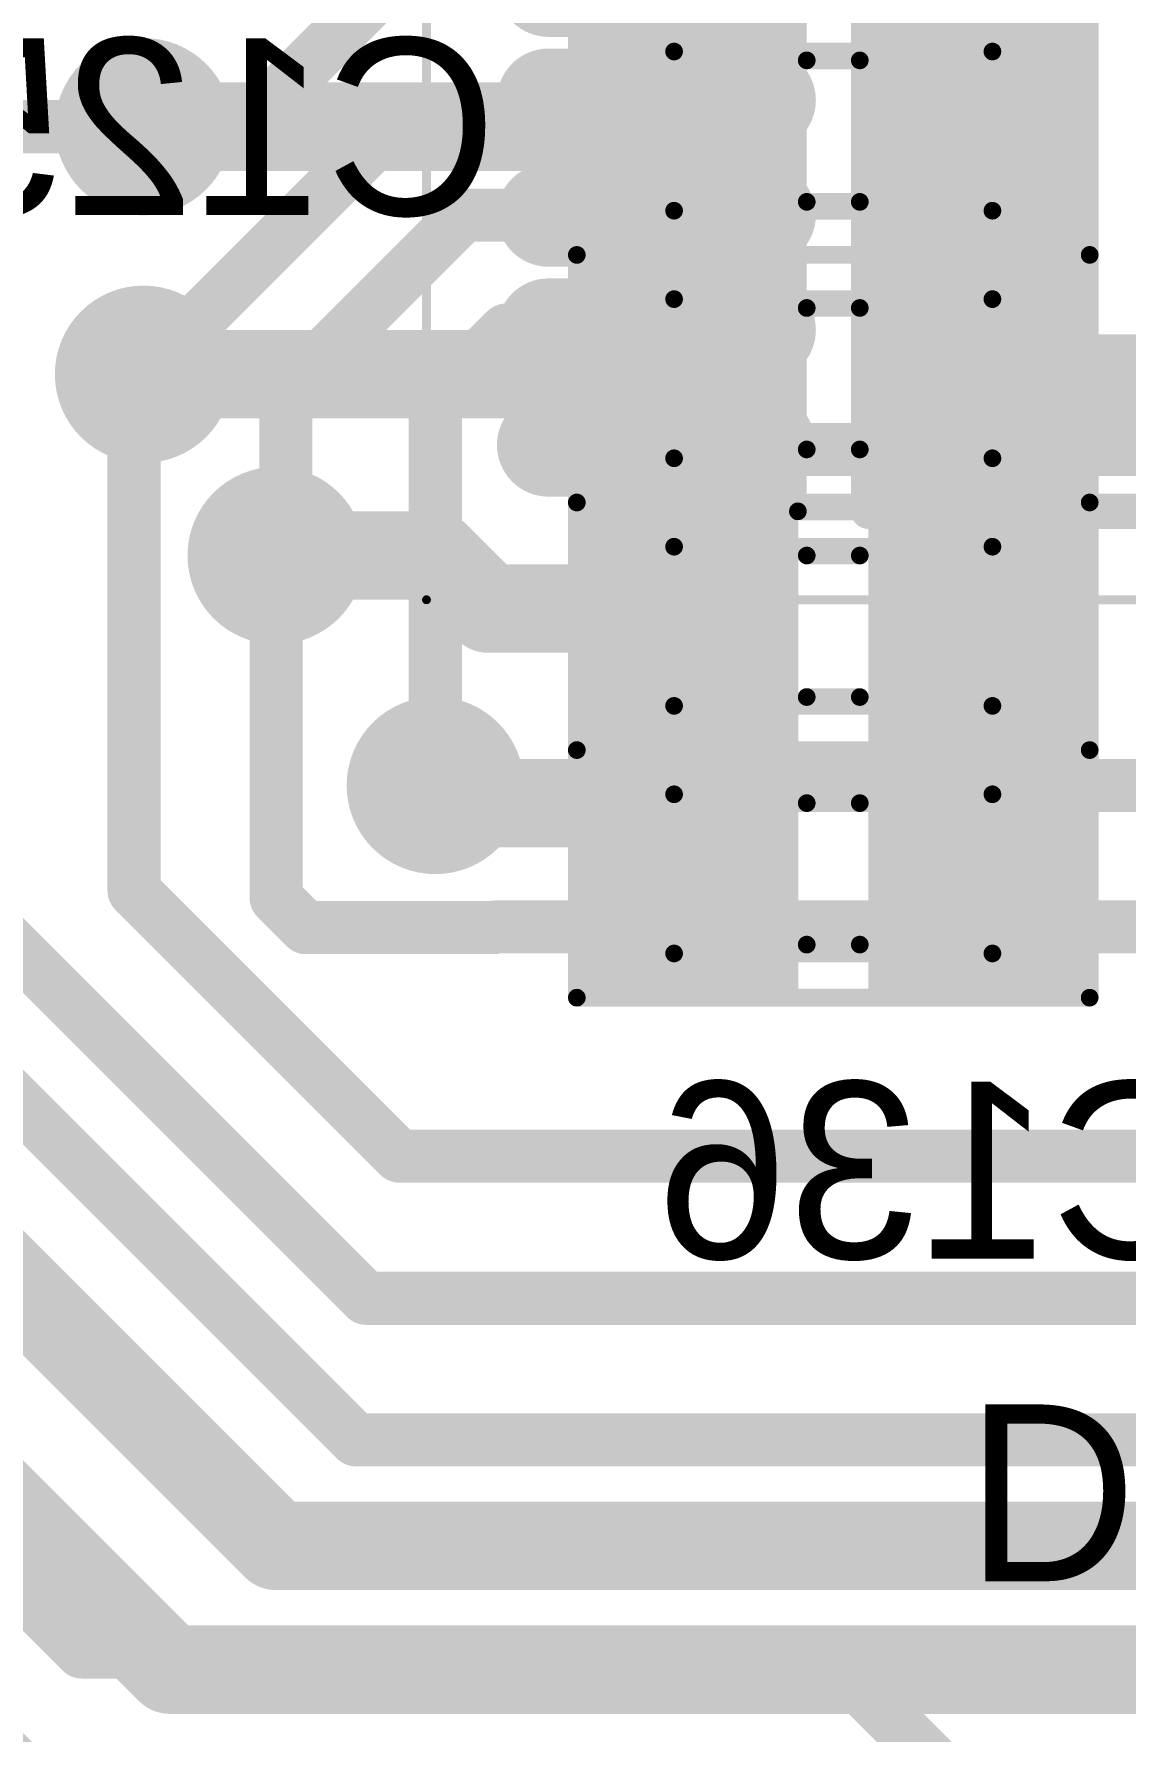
# Model space of a CAD drawing. Header units: millimetres. Extents: x 29 to 180, y 30 to 200.
# Drawn here: x 151.53 to 157.7, y 79.65 to 89.25 of the extents above; entities that cross this region are included whole.
import ezdxf

# ---------------------------------------------------------------- set-up
doc = ezdxf.new("R2010")
doc.units = ezdxf.units.MM
for name, color, linetype in [('BottomLayer', 5, 'Continuous'), ('BottomOverlay', 54, 'Continuous'), ('BottomPaste', 16, 'Continuous'), ('BottomSolder', 6, 'Continuous'), ('Mechanical13', 56, 'Continuous'), ('Mechanical15', 56, 'Continuous'), ('MultiLayer', 9, 'Continuous'), ('TopLayer', 1, 'Continuous'), ('TopOverlay', 2, 'Continuous'), ('TopPaste', 8, 'Continuous'), ('TopSolder', 216, 'Continuous'), ('ViaHoleLayer', 16, 'Continuous')]:
    doc.layers.add(name, color=color, linetype=linetype)

# ---------------------------------------------------------------- blocks, each defined once
blk = doc.blocks.new('TSSOP20_201')
at = {"layer": 'Mechanical13', "const_width": 0.0999998}
for points in [[(-2.24999804, -3.29999848), (-2.24999804, 3.30000102)], [(-2.24999804, -3.29999848), (2.25000058, -3.29999848)]]:
    blk.add_lwpolyline(points, dxfattribs=at)
at = {"layer": 'Mechanical13', "const_width": 0.0499999}
blk.add_lwpolyline([(-2.27499672, -3.29999848, 1), (-2.22499936, -3.29999848, 1)], format="xyb", close=True, dxfattribs=at)
blk.add_lwpolyline([(-2.27499672, -3.29999848, 1), (-2.22499936, -3.29999848, 1)], format="xyb", close=True, dxfattribs=at)
at = {"layer": 'Mechanical15', "const_width": 0.0499999}
for points in [[(-4.34999892, -3.80000002), (-4.34999892, 3.80000002)], [(-4.34999892, -3.80000002), (4.35000146, -3.80000002)]]:
    blk.add_lwpolyline(points, dxfattribs=at)
at = {"layer": 'Mechanical15', "const_width": 0.02499868}
blk.add_lwpolyline([(-4.36249826, -3.80000002, 1), (-4.337499579999999, -3.80000002, 1)], format="xyb", close=True, dxfattribs=at)
blk.add_lwpolyline([(-4.36249826, -3.80000002, 1), (-4.337499579999999, -3.80000002, 1)], format="xyb", close=True, dxfattribs=at)
at = {"layer": 'TopLayer', "const_width": 0.381}
for points in [[(-3.65959898, -0.9749993199999999), (-2.44039898, -0.9749993199999999)], [(-3.65959898, -1.62500056), (-2.44039898, -1.62500056)], [(-3.65959898, -2.27499926), (-2.44039898, -2.27499926)], [(-3.65959898, -2.9250005), (-2.44039898, -2.9250005)]]:
    blk.add_lwpolyline(points, dxfattribs=at)
at = {"layer": 'TopLayer', "const_width": 0.1905}
for points in [[(-3.75484898, -0.9749993199999999, 1), (-3.56434898, -0.9749993199999999, 1)], [(-2.53564898, -0.9749993199999999, 1), (-2.34514898, -0.9749993199999999, 1)], [(-3.75484898, -1.62500056, 1), (-3.56434898, -1.62500056, 1)], [(-2.53564898, -1.62500056, 1), (-2.34514898, -1.62500056, 1)], [(-3.75484898, -2.27499926, 1), (-3.56434898, -2.27499926, 1)], [(-2.53564898, -2.27499926, 1), (-2.34514898, -2.27499926, 1)], [(-3.75484898, -2.9250005, 1), (-3.56434898, -2.9250005, 1)], [(-2.53564898, -2.9250005, 1), (-2.34514898, -2.9250005, 1)]]:
    blk.add_lwpolyline(points, format="xyb", close=True, dxfattribs=at)
at = {"layer": 'TopOverlay', "const_width": 0.1999996}
for points in [[(-1.84999884, -3.29999848), (-1.84999884, 3.30000102)], [(-1.84999884, -3.29999848), (1.85000138, -3.29999848)]]:
    blk.add_lwpolyline(points, dxfattribs=at)
at = {"layer": 'TopOverlay', "const_width": 0.0999998}
blk.add_lwpolyline([(-1.89999874, -3.29999848, 1), (-1.79999894, -3.29999848, 1)], format="xyb", close=True, dxfattribs=at)
blk.add_lwpolyline([(-1.89999874, -3.29999848, 1), (-1.79999894, -3.29999848, 1)], format="xyb", close=True, dxfattribs=at)
at = {"layer": 'TopPaste', "const_width": 0.381}
for points in [[(-3.65959898, -0.9749993199999999), (-2.44039898, -0.9749993199999999)], [(-3.65959898, -1.62500056), (-2.44039898, -1.62500056)], [(-3.65959898, -2.27499926), (-2.44039898, -2.27499926)], [(-3.65959898, -2.9250005), (-2.44039898, -2.9250005)]]:
    blk.add_lwpolyline(points, dxfattribs=at)
at = {"layer": 'TopPaste', "const_width": 0.1905}
for points in [[(-3.75484898, -0.9749993199999999, 1), (-3.56434898, -0.9749993199999999, 1)], [(-2.53564898, -0.9749993199999999, 1), (-2.34514898, -0.9749993199999999, 1)], [(-3.75484898, -1.62500056, 1), (-3.56434898, -1.62500056, 1)], [(-2.53564898, -1.62500056, 1), (-2.34514898, -1.62500056, 1)], [(-3.75484898, -2.27499926, 1), (-3.56434898, -2.27499926, 1)], [(-2.53564898, -2.27499926, 1), (-2.34514898, -2.27499926, 1)], [(-3.75484898, -2.9250005, 1), (-3.56434898, -2.9250005, 1)], [(-2.53564898, -2.9250005, 1), (-2.34514898, -2.9250005, 1)]]:
    blk.add_lwpolyline(points, format="xyb", close=True, dxfattribs=at)
at = {"layer": 'TopSolder', "const_width": 0.5841999999999999}
for points in [[(-3.65959898, -0.32500062), (-2.44039898, -0.32500062)], [(-3.65959898, -0.9749993199999999), (-2.44039898, -0.9749993199999999)], [(-3.65959898, -1.62500056), (-2.44039898, -1.62500056)], [(-3.65959898, -2.27499926), (-2.44039898, -2.27499926)], [(-3.65959898, -2.9250005), (-2.44039898, -2.9250005)]]:
    blk.add_lwpolyline(points, dxfattribs=at)
at = {"layer": 'TopSolder', "const_width": 0.2921}
for points in [[(-3.80564898, -0.32500062, 1), (-3.51354898, -0.32500062, 1)], [(-2.58644898, -0.32500062, 1), (-2.29434898, -0.32500062, 1)], [(-3.80564898, -0.9749993199999999, 1), (-3.51354898, -0.9749993199999999, 1)], [(-2.58644898, -0.9749993199999999, 1), (-2.29434898, -0.9749993199999999, 1)], [(-3.80564898, -1.62500056, 1), (-3.51354898, -1.62500056, 1)], [(-2.58644898, -1.62500056, 1), (-2.29434898, -1.62500056, 1)], [(-3.80564898, -2.27499926, 1), (-3.51354898, -2.27499926, 1)], [(-2.58644898, -2.27499926, 1), (-2.29434898, -2.27499926, 1)], [(-3.80564898, -2.9250005, 1), (-3.51354898, -2.9250005, 1)], [(-2.58644898, -2.9250005, 1), (-2.29434898, -2.9250005, 1)]]:
    blk.add_lwpolyline(points, format="xyb", close=True, dxfattribs=at)
blk = doc.blocks.new('SMD_C_0603_B_204')
at = {"layer": 'BottomLayer'}
for points in [[(-1.29999994, 0.5499989), (-1.29999994, -0.5499989), (-0.30000194, 0.5499989), (-0.30000194, -0.5499989)], [(0.2999994, 0.5499989), (0.2999994, -0.5499989), (1.2999974, 0.5499989), (1.2999974, -0.5499989)]]:
    blk.add_solid(points, dxfattribs=at)
at = {"layer": 'BottomOverlay', "const_width": 0.0999998}
for points in [[(-1.44999964, 0.7000011399999999), (-1.44999964, -0.7000011399999999)], [(1.44999964, 0.7000011399999999), (-1.44999964, 0.7000011399999999)], [(1.44999964, 0.7000011399999999), (1.44999964, -0.7000011399999999)], [(0.1499997, 0.40000174), (-0.1499997, 0.40000174)], [(0.1499997, -0.3999992), (-0.1499997, -0.3999992)], [(1.44999964, -0.7000011399999999), (-1.44999964, -0.7000011399999999)]]:
    blk.add_lwpolyline(points, dxfattribs=at)
at = {"layer": 'BottomOverlay', "const_width": 0.0499999}
for points in [[(-1.47499832, 0.7000011399999999, 1), (-1.42500096, 0.7000011399999999, 1)], [(-1.47499832, 0.7000011399999999, 1), (-1.42500096, 0.7000011399999999, 1)], [(1.42500096, 0.7000011399999999, 1), (1.47499832, 0.7000011399999999, 1)], [(1.42500096, 0.7000011399999999, 1), (1.47499832, 0.7000011399999999, 1)], [(-0.17499838, 0.40000174, 1), (-0.12500102, 0.40000174, 1)], [(0.12500102, 0.40000174, 1), (0.17499838, 0.40000174, 1)], [(-0.17499838, -0.3999992, 1), (-0.12500102, -0.3999992, 1)], [(0.12500102, -0.3999992, 1), (0.17499838, -0.3999992, 1)], [(-1.47499832, -0.7000011399999999, 1), (-1.42500096, -0.7000011399999999, 1)], [(-1.47499832, -0.7000011399999999, 1), (-1.42500096, -0.7000011399999999, 1)], [(1.42500096, -0.7000011399999999, 1), (1.47499832, -0.7000011399999999, 1)], [(1.42500096, -0.7000011399999999, 1), (1.47499832, -0.7000011399999999, 1)]]:
    blk.add_lwpolyline(points, format="xyb", close=True, dxfattribs=at)
at = {"layer": 'BottomPaste'}
for points in [[(-1.29999994, 0.5499989), (-1.29999994, -0.5499989), (-0.30000194, 0.5499989), (-0.30000194, -0.5499989)], [(0.2999994, 0.5499989), (0.2999994, -0.5499989), (1.2999974, 0.5499989), (1.2999974, -0.5499989)]]:
    blk.add_solid(points, dxfattribs=at)
at = {"layer": 'BottomSolder'}
for points in [[(-1.40159994, 0.6515989), (-1.40159994, -0.6515989), (-0.19840194, 0.6515989), (-0.19840194, -0.6515989)], [(0.1983994, 0.6515989), (0.1983994, -0.6515989), (1.4015974, 0.6515989), (1.4015974, -0.6515989)]]:
    blk.add_solid(points, dxfattribs=at)
at = {"layer": 'Mechanical13', "const_width": 0.0999998}
for points in [[(-0.90000074, 0.45000164), (-0.90000074, -0.4499991)], [(0.8999982, 0.45000164), (-0.90000074, 0.45000164)], [(0.8999982, 0.45000164), (0.8999982, -0.4499991)], [(0.8999982, -0.4499991), (-0.90000074, -0.4499991)]]:
    blk.add_lwpolyline(points, dxfattribs=at)
at = {"layer": 'Mechanical13', "const_width": 0.0499999}
for points in [[(-0.9249994199999999, 0.45000164, 1), (-0.8750020599999999, 0.45000164, 1)], [(-0.9249994199999999, 0.45000164, 1), (-0.8750020599999999, 0.45000164, 1)], [(0.8749995199999999, 0.45000164, 1), (0.9249968799999999, 0.45000164, 1)], [(0.8749995199999999, 0.45000164, 1), (0.9249968799999999, 0.45000164, 1)], [(-0.9249994199999999, -0.4499991, 1), (-0.8750020599999999, -0.4499991, 1)], [(-0.9249994199999999, -0.4499991, 1), (-0.8750020599999999, -0.4499991, 1)], [(0.8749995199999999, -0.4499991, 1), (0.9249968799999999, -0.4499991, 1)], [(0.8749995199999999, -0.4499991, 1), (0.9249968799999999, -0.4499991, 1)]]:
    blk.add_lwpolyline(points, format="xyb", close=True, dxfattribs=at)
at = {"layer": 'Mechanical15', "const_width": 0.0499999}
for points in [[(-1.47500086, 0.7000011399999999), (-1.47500086, -0.7000011399999999)], [(1.44999964, 0.7000011399999999), (-1.47500086, 0.7000011399999999)], [(1.44999964, 0.7000011399999999), (1.44999964, -0.7000011399999999)], [(1.44999964, -0.7000011399999999), (-1.47500086, -0.7000011399999999)]]:
    blk.add_lwpolyline(points, dxfattribs=at)
at = {"layer": 'Mechanical15', "const_width": 0.02499868}
for points in [[(-1.4875002, 0.7000011399999999, 1), (-1.46250152, 0.7000011399999999, 1)], [(-1.4875002, 0.7000011399999999, 1), (-1.46250152, 0.7000011399999999, 1)], [(1.4375003, 0.7000011399999999, 1), (1.46249898, 0.7000011399999999, 1)], [(1.4375003, 0.7000011399999999, 1), (1.46249898, 0.7000011399999999, 1)], [(-1.4875002, -0.7000011399999999, 1), (-1.46250152, -0.7000011399999999, 1)], [(-1.4875002, -0.7000011399999999, 1), (-1.46250152, -0.7000011399999999, 1)], [(1.4375003, -0.7000011399999999, 1), (1.46249898, -0.7000011399999999, 1)], [(1.4375003, -0.7000011399999999, 1), (1.46249898, -0.7000011399999999, 1)]]:
    blk.add_lwpolyline(points, format="xyb", close=True, dxfattribs=at)
blk = doc.blocks.new('SMD_C_0603_B_327')
at = {"layer": 'BottomLayer'}
for points in [[(-1.29999994, 0.5499989), (-1.29999994, -0.5499989), (-0.30000194, 0.5499989), (-0.30000194, -0.5499989)], [(0.2999994, 0.5499989), (0.2999994, -0.5499989), (1.2999974, 0.5499989), (1.2999974, -0.5499989)]]:
    blk.add_solid(points, dxfattribs=at)
at = {"layer": 'BottomOverlay', "const_width": 0.0999998}
for points in [[(-1.44999964, 0.7000011399999999), (-1.44999964, -0.7000011399999999)], [(1.44999964, 0.7000011399999999), (-1.44999964, 0.7000011399999999)], [(1.44999964, 0.7000011399999999), (1.44999964, -0.7000011399999999)], [(0.1499997, 0.40000174), (-0.1499997, 0.40000174)], [(0.1499997, -0.3999992), (-0.1499997, -0.3999992)], [(1.44999964, -0.7000011399999999), (-1.44999964, -0.7000011399999999)]]:
    blk.add_lwpolyline(points, dxfattribs=at)
at = {"layer": 'BottomOverlay', "const_width": 0.0499999}
for points in [[(-1.47499832, 0.7000011399999999, 1), (-1.42500096, 0.7000011399999999, 1)], [(-1.47499832, 0.7000011399999999, 1), (-1.42500096, 0.7000011399999999, 1)], [(1.42500096, 0.7000011399999999, 1), (1.47499832, 0.7000011399999999, 1)], [(1.42500096, 0.7000011399999999, 1), (1.47499832, 0.7000011399999999, 1)], [(-0.17499838, 0.40000174, 1), (-0.12500102, 0.40000174, 1)], [(0.12500102, 0.40000174, 1), (0.17499838, 0.40000174, 1)], [(-0.17499838, -0.3999992, 1), (-0.12500102, -0.3999992, 1)], [(0.12500102, -0.3999992, 1), (0.17499838, -0.3999992, 1)], [(-1.47499832, -0.7000011399999999, 1), (-1.42500096, -0.7000011399999999, 1)], [(-1.47499832, -0.7000011399999999, 1), (-1.42500096, -0.7000011399999999, 1)], [(1.42500096, -0.7000011399999999, 1), (1.47499832, -0.7000011399999999, 1)], [(1.42500096, -0.7000011399999999, 1), (1.47499832, -0.7000011399999999, 1)]]:
    blk.add_lwpolyline(points, format="xyb", close=True, dxfattribs=at)
at = {"layer": 'BottomPaste'}
for points in [[(-1.29999994, 0.5499989), (-1.29999994, -0.5499989), (-0.30000194, 0.5499989), (-0.30000194, -0.5499989)], [(0.2999994, 0.5499989), (0.2999994, -0.5499989), (1.2999974, 0.5499989), (1.2999974, -0.5499989)]]:
    blk.add_solid(points, dxfattribs=at)
at = {"layer": 'BottomSolder'}
for points in [[(-1.40159994, 0.6515989), (-1.40159994, -0.6515989), (-0.19840194, 0.6515989), (-0.19840194, -0.6515989)], [(0.1983994, 0.6515989), (0.1983994, -0.6515989), (1.4015974, 0.6515989), (1.4015974, -0.6515989)]]:
    blk.add_solid(points, dxfattribs=at)
at = {"layer": 'Mechanical13', "const_width": 0.0999998}
for points in [[(-0.90000074, 0.45000164), (-0.90000074, -0.4499991)], [(0.8999982, 0.45000164), (-0.90000074, 0.45000164)], [(0.8999982, 0.45000164), (0.8999982, -0.4499991)], [(0.8999982, -0.4499991), (-0.90000074, -0.4499991)]]:
    blk.add_lwpolyline(points, dxfattribs=at)
at = {"layer": 'Mechanical13', "const_width": 0.0499999}
for points in [[(-0.9249994199999999, 0.45000164, 1), (-0.8750020599999999, 0.45000164, 1)], [(-0.9249994199999999, 0.45000164, 1), (-0.8750020599999999, 0.45000164, 1)], [(0.8749995199999999, 0.45000164, 1), (0.9249968799999999, 0.45000164, 1)], [(0.8749995199999999, 0.45000164, 1), (0.9249968799999999, 0.45000164, 1)], [(-0.9249994199999999, -0.4499991, 1), (-0.8750020599999999, -0.4499991, 1)], [(-0.9249994199999999, -0.4499991, 1), (-0.8750020599999999, -0.4499991, 1)], [(0.8749995199999999, -0.4499991, 1), (0.9249968799999999, -0.4499991, 1)], [(0.8749995199999999, -0.4499991, 1), (0.9249968799999999, -0.4499991, 1)]]:
    blk.add_lwpolyline(points, format="xyb", close=True, dxfattribs=at)
at = {"layer": 'Mechanical15', "const_width": 0.0499999}
for points in [[(-1.47500086, 0.7000011399999999), (-1.47500086, -0.7000011399999999)], [(1.44999964, 0.7000011399999999), (-1.47500086, 0.7000011399999999)], [(1.44999964, 0.7000011399999999), (1.44999964, -0.7000011399999999)], [(1.44999964, -0.7000011399999999), (-1.47500086, -0.7000011399999999)]]:
    blk.add_lwpolyline(points, dxfattribs=at)
at = {"layer": 'Mechanical15', "const_width": 0.02499868}
for points in [[(-1.4875002, 0.7000011399999999, 1), (-1.46250152, 0.7000011399999999, 1)], [(-1.4875002, 0.7000011399999999, 1), (-1.46250152, 0.7000011399999999, 1)], [(1.4375003, 0.7000011399999999, 1), (1.46249898, 0.7000011399999999, 1)], [(1.4375003, 0.7000011399999999, 1), (1.46249898, 0.7000011399999999, 1)], [(-1.4875002, -0.7000011399999999, 1), (-1.46250152, -0.7000011399999999, 1)], [(-1.4875002, -0.7000011399999999, 1), (-1.46250152, -0.7000011399999999, 1)], [(1.4375003, -0.7000011399999999, 1), (1.46249898, -0.7000011399999999, 1)], [(1.4375003, -0.7000011399999999, 1), (1.46249898, -0.7000011399999999, 1)]]:
    blk.add_lwpolyline(points, format="xyb", close=True, dxfattribs=at)
blk = doc.blocks.new('SMD_C_0603_B_328')
at = {"layer": 'BottomLayer'}
for points in [[(-1.29999994, 0.5499989), (-1.29999994, -0.5499989), (-0.30000194, 0.5499989), (-0.30000194, -0.5499989)], [(0.2999994, 0.5499989), (0.2999994, -0.5499989), (1.2999974, 0.5499989), (1.2999974, -0.5499989)]]:
    blk.add_solid(points, dxfattribs=at)
at = {"layer": 'BottomOverlay', "const_width": 0.0999998}
for points in [[(-1.44999964, 0.7000011399999999), (-1.44999964, -0.7000011399999999)], [(1.44999964, 0.7000011399999999), (-1.44999964, 0.7000011399999999)], [(1.44999964, 0.7000011399999999), (1.44999964, -0.7000011399999999)], [(0.1499997, 0.40000174), (-0.1499997, 0.40000174)], [(0.1499997, -0.3999992), (-0.1499997, -0.3999992)], [(1.44999964, -0.7000011399999999), (-1.44999964, -0.7000011399999999)]]:
    blk.add_lwpolyline(points, dxfattribs=at)
at = {"layer": 'BottomOverlay', "const_width": 0.0499999}
for points in [[(-1.47499832, 0.7000011399999999, 1), (-1.42500096, 0.7000011399999999, 1)], [(-1.47499832, 0.7000011399999999, 1), (-1.42500096, 0.7000011399999999, 1)], [(1.42500096, 0.7000011399999999, 1), (1.47499832, 0.7000011399999999, 1)], [(1.42500096, 0.7000011399999999, 1), (1.47499832, 0.7000011399999999, 1)], [(-0.17499838, 0.40000174, 1), (-0.12500102, 0.40000174, 1)], [(0.12500102, 0.40000174, 1), (0.17499838, 0.40000174, 1)], [(-0.17499838, -0.3999992, 1), (-0.12500102, -0.3999992, 1)], [(0.12500102, -0.3999992, 1), (0.17499838, -0.3999992, 1)], [(-1.47499832, -0.7000011399999999, 1), (-1.42500096, -0.7000011399999999, 1)], [(-1.47499832, -0.7000011399999999, 1), (-1.42500096, -0.7000011399999999, 1)], [(1.42500096, -0.7000011399999999, 1), (1.47499832, -0.7000011399999999, 1)], [(1.42500096, -0.7000011399999999, 1), (1.47499832, -0.7000011399999999, 1)]]:
    blk.add_lwpolyline(points, format="xyb", close=True, dxfattribs=at)
at = {"layer": 'BottomPaste'}
for points in [[(-1.29999994, 0.5499989), (-1.29999994, -0.5499989), (-0.30000194, 0.5499989), (-0.30000194, -0.5499989)], [(0.2999994, 0.5499989), (0.2999994, -0.5499989), (1.2999974, 0.5499989), (1.2999974, -0.5499989)]]:
    blk.add_solid(points, dxfattribs=at)
at = {"layer": 'BottomSolder'}
for points in [[(-1.40159994, 0.6515989), (-1.40159994, -0.6515989), (-0.19840194, 0.6515989), (-0.19840194, -0.6515989)], [(0.1983994, 0.6515989), (0.1983994, -0.6515989), (1.4015974, 0.6515989), (1.4015974, -0.6515989)]]:
    blk.add_solid(points, dxfattribs=at)
at = {"layer": 'Mechanical13', "const_width": 0.0999998}
for points in [[(-0.90000074, 0.45000164), (-0.90000074, -0.4499991)], [(0.8999982, 0.45000164), (-0.90000074, 0.45000164)], [(0.8999982, 0.45000164), (0.8999982, -0.4499991)], [(0.8999982, -0.4499991), (-0.90000074, -0.4499991)]]:
    blk.add_lwpolyline(points, dxfattribs=at)
at = {"layer": 'Mechanical13', "const_width": 0.0499999}
for points in [[(-0.9249994199999999, 0.45000164, 1), (-0.8750020599999999, 0.45000164, 1)], [(-0.9249994199999999, 0.45000164, 1), (-0.8750020599999999, 0.45000164, 1)], [(0.8749995199999999, 0.45000164, 1), (0.9249968799999999, 0.45000164, 1)], [(0.8749995199999999, 0.45000164, 1), (0.9249968799999999, 0.45000164, 1)], [(-0.9249994199999999, -0.4499991, 1), (-0.8750020599999999, -0.4499991, 1)], [(-0.9249994199999999, -0.4499991, 1), (-0.8750020599999999, -0.4499991, 1)], [(0.8749995199999999, -0.4499991, 1), (0.9249968799999999, -0.4499991, 1)], [(0.8749995199999999, -0.4499991, 1), (0.9249968799999999, -0.4499991, 1)]]:
    blk.add_lwpolyline(points, format="xyb", close=True, dxfattribs=at)
at = {"layer": 'Mechanical15', "const_width": 0.0499999}
for points in [[(-1.47500086, 0.7000011399999999), (-1.47500086, -0.7000011399999999)], [(1.44999964, 0.7000011399999999), (-1.47500086, 0.7000011399999999)], [(1.44999964, 0.7000011399999999), (1.44999964, -0.7000011399999999)], [(1.44999964, -0.7000011399999999), (-1.47500086, -0.7000011399999999)]]:
    blk.add_lwpolyline(points, dxfattribs=at)
at = {"layer": 'Mechanical15', "const_width": 0.02499868}
for points in [[(-1.4875002, 0.7000011399999999, 1), (-1.46250152, 0.7000011399999999, 1)], [(-1.4875002, 0.7000011399999999, 1), (-1.46250152, 0.7000011399999999, 1)], [(1.4375003, 0.7000011399999999, 1), (1.46249898, 0.7000011399999999, 1)], [(1.4375003, 0.7000011399999999, 1), (1.46249898, 0.7000011399999999, 1)], [(-1.4875002, -0.7000011399999999, 1), (-1.46250152, -0.7000011399999999, 1)], [(-1.4875002, -0.7000011399999999, 1), (-1.46250152, -0.7000011399999999, 1)], [(1.4375003, -0.7000011399999999, 1), (1.46249898, -0.7000011399999999, 1)], [(1.4375003, -0.7000011399999999, 1), (1.46249898, -0.7000011399999999, 1)]]:
    blk.add_lwpolyline(points, format="xyb", close=True, dxfattribs=at)
blk = doc.blocks.new('SMD_C_0603_B_329')
at = {"layer": 'BottomLayer'}
for points in [[(-1.29999994, 0.5499989), (-1.29999994, -0.5499989), (-0.30000194, 0.5499989), (-0.30000194, -0.5499989)], [(0.2999994, 0.5499989), (0.2999994, -0.5499989), (1.2999974, 0.5499989), (1.2999974, -0.5499989)]]:
    blk.add_solid(points, dxfattribs=at)
at = {"layer": 'BottomOverlay', "const_width": 0.0999998}
for points in [[(-1.44999964, 0.7000011399999999), (-1.44999964, -0.7000011399999999)], [(1.44999964, 0.7000011399999999), (-1.44999964, 0.7000011399999999)], [(1.44999964, 0.7000011399999999), (1.44999964, -0.7000011399999999)], [(0.1499997, 0.40000174), (-0.1499997, 0.40000174)], [(0.1499997, -0.3999992), (-0.1499997, -0.3999992)], [(1.44999964, -0.7000011399999999), (-1.44999964, -0.7000011399999999)]]:
    blk.add_lwpolyline(points, dxfattribs=at)
at = {"layer": 'BottomOverlay', "const_width": 0.0499999}
for points in [[(-1.47499832, 0.7000011399999999, 1), (-1.42500096, 0.7000011399999999, 1)], [(-1.47499832, 0.7000011399999999, 1), (-1.42500096, 0.7000011399999999, 1)], [(1.42500096, 0.7000011399999999, 1), (1.47499832, 0.7000011399999999, 1)], [(1.42500096, 0.7000011399999999, 1), (1.47499832, 0.7000011399999999, 1)], [(-0.17499838, 0.40000174, 1), (-0.12500102, 0.40000174, 1)], [(0.12500102, 0.40000174, 1), (0.17499838, 0.40000174, 1)], [(-0.17499838, -0.3999992, 1), (-0.12500102, -0.3999992, 1)], [(0.12500102, -0.3999992, 1), (0.17499838, -0.3999992, 1)], [(-1.47499832, -0.7000011399999999, 1), (-1.42500096, -0.7000011399999999, 1)], [(-1.47499832, -0.7000011399999999, 1), (-1.42500096, -0.7000011399999999, 1)], [(1.42500096, -0.7000011399999999, 1), (1.47499832, -0.7000011399999999, 1)], [(1.42500096, -0.7000011399999999, 1), (1.47499832, -0.7000011399999999, 1)]]:
    blk.add_lwpolyline(points, format="xyb", close=True, dxfattribs=at)
at = {"layer": 'BottomPaste'}
for points in [[(-1.29999994, 0.5499989), (-1.29999994, -0.5499989), (-0.30000194, 0.5499989), (-0.30000194, -0.5499989)], [(0.2999994, 0.5499989), (0.2999994, -0.5499989), (1.2999974, 0.5499989), (1.2999974, -0.5499989)]]:
    blk.add_solid(points, dxfattribs=at)
at = {"layer": 'BottomSolder'}
for points in [[(-1.40159994, 0.6515989), (-1.40159994, -0.6515989), (-0.19840194, 0.6515989), (-0.19840194, -0.6515989)], [(0.1983994, 0.6515989), (0.1983994, -0.6515989), (1.4015974, 0.6515989), (1.4015974, -0.6515989)]]:
    blk.add_solid(points, dxfattribs=at)
at = {"layer": 'Mechanical13', "const_width": 0.0999998}
for points in [[(-0.90000074, 0.45000164), (-0.90000074, -0.4499991)], [(0.8999982, 0.45000164), (-0.90000074, 0.45000164)], [(0.8999982, 0.45000164), (0.8999982, -0.4499991)], [(0.8999982, -0.4499991), (-0.90000074, -0.4499991)]]:
    blk.add_lwpolyline(points, dxfattribs=at)
at = {"layer": 'Mechanical13', "const_width": 0.0499999}
for points in [[(-0.9249994199999999, 0.45000164, 1), (-0.8750020599999999, 0.45000164, 1)], [(-0.9249994199999999, 0.45000164, 1), (-0.8750020599999999, 0.45000164, 1)], [(0.8749995199999999, 0.45000164, 1), (0.9249968799999999, 0.45000164, 1)], [(0.8749995199999999, 0.45000164, 1), (0.9249968799999999, 0.45000164, 1)], [(-0.9249994199999999, -0.4499991, 1), (-0.8750020599999999, -0.4499991, 1)], [(-0.9249994199999999, -0.4499991, 1), (-0.8750020599999999, -0.4499991, 1)], [(0.8749995199999999, -0.4499991, 1), (0.9249968799999999, -0.4499991, 1)], [(0.8749995199999999, -0.4499991, 1), (0.9249968799999999, -0.4499991, 1)]]:
    blk.add_lwpolyline(points, format="xyb", close=True, dxfattribs=at)
at = {"layer": 'Mechanical15', "const_width": 0.0499999}
for points in [[(-1.47500086, 0.7000011399999999), (-1.47500086, -0.7000011399999999)], [(1.44999964, 0.7000011399999999), (-1.47500086, 0.7000011399999999)], [(1.44999964, 0.7000011399999999), (1.44999964, -0.7000011399999999)], [(1.44999964, -0.7000011399999999), (-1.47500086, -0.7000011399999999)]]:
    blk.add_lwpolyline(points, dxfattribs=at)
at = {"layer": 'Mechanical15', "const_width": 0.02499868}
for points in [[(-1.4875002, 0.7000011399999999, 1), (-1.46250152, 0.7000011399999999, 1)], [(-1.4875002, 0.7000011399999999, 1), (-1.46250152, 0.7000011399999999, 1)], [(1.4375003, 0.7000011399999999, 1), (1.46249898, 0.7000011399999999, 1)], [(1.4375003, 0.7000011399999999, 1), (1.46249898, 0.7000011399999999, 1)], [(-1.4875002, -0.7000011399999999, 1), (-1.46250152, -0.7000011399999999, 1)], [(-1.4875002, -0.7000011399999999, 1), (-1.46250152, -0.7000011399999999, 1)], [(1.4375003, -0.7000011399999999, 1), (1.46249898, -0.7000011399999999, 1)], [(1.4375003, -0.7000011399999999, 1), (1.46249898, -0.7000011399999999, 1)]]:
    blk.add_lwpolyline(points, format="xyb", close=True, dxfattribs=at)

msp = doc.modelspace()

# ---------------------------------------------------------------- linework, layer by layer
at = {"layer": 'BottomLayer'}
for points, const_width in [([(156.84999618, 88.70000548), (156.84999618, 90.10000522)], 0.499999), ([(152.14999796, 88.72500162), (155.2250007, 88.72500162)], 0.499999), ([(155.2250007, 88.72500162), (155.24999684, 88.70000548)], 0.499999), ([(156.84999618, 87.30000319999999), (156.84999618, 88.70000548)], 0.499999), ([(152.14999796, 87.32500188), (155.22499816, 87.32500188)], 0.499999), ([(155.22499816, 87.32500188), (155.24999684, 87.30000319999999)], 0.499999), ([(156.84999618, 87.30000319999999), (158.54999786, 87.30000319999999)], 0.499999), ([(156.84999618, 87.12499973999999), (156.94999852, 87.22500208)], 0.499999), ([(156.84999618, 85.90000346), (156.84999618, 87.12499973999999)], 0.499999), ([(152.90000154, 86.30000011999999), (153.80000228, 86.30000011999999)], 0.499999), ([(153.80000228, 86.30000011999999), (154.10000168, 86.00000071999999)], 0.499999), ([(154.10000168, 86.00000071999999), (154.99999734, 86.00000071999999)], 0.499999), ([(154.99999734, 86.00000071999999), (155.17499572, 85.82500234)], 0.499999), ([(155.17499572, 85.82500234), (155.24999684, 85.90000346)], 0.499999), ([(156.84999618, 84.50000372), (156.84999618, 85.90000346)], 0.499999), ([(153.79999974, 85.00000018), (153.899997, 84.90000291999999)], 0.499999), ([(153.899997, 84.90000291999999), (154.84999764, 84.90000291999999)], 0.499999), ([(154.84999764, 84.90000291999999), (155.24999684, 84.50000372)], 0.499999), ([(147.00010986, 84.89989116), (151.8000012, 80.09999982)], 0.2999994), ([(146.90011006, 83.99989296), (151.5000018, 79.40000122)], 0.2999994), ([(151.8000012, 80.09999982), (156.00000296, 80.09999982)], 0.2999994), ([(156.00000296, 80.09999982), (157.10000076, 79.00000202)], 0.2999994)]:
    msp.add_lwpolyline(points, dxfattribs=dict(at, const_width=const_width))
for points, const_width in [([(151.94999836, 88.72500162, 1), (152.34999756, 88.72500162, 1)], 0.3999992), ([(152.02499948, 88.72500162, 1), (152.27499644, 88.72500162, 1)], 0.2499995), ([(155.10000222, 88.72500162, 1), (155.34999918, 88.72500162, 1)], 0.2499995), ([(155.10000222, 88.72500162, 1), (155.34999918, 88.72500162, 1)], 0.2499995), ([(155.12499836, 88.70000548, 1), (155.37499532, 88.70000548, 1)], 0.2499995), ([(156.7249977, 88.70000548, 1), (156.97499466, 88.70000548, 1)], 0.2499995), ([(156.7249977, 88.70000548, 1), (156.97499466, 88.70000548, 1)], 0.2499995), ([(151.94999836, 87.32500188, 1), (152.34999756, 87.32500188, 1)], 0.3999992), ([(152.02499948, 87.32500188, 1), (152.27499644, 87.32500188, 1)], 0.2499995), ([(155.09999968, 87.32500188, 1), (155.34999664, 87.32500188, 1)], 0.2499995), ([(155.09999968, 87.32500188, 1), (155.34999664, 87.32500188, 1)], 0.2499995), ([(155.12499836, 87.30000319999999, 1), (155.37499532, 87.30000319999999, 1)], 0.2499995), ([(156.7249977, 87.30000319999999, 1), (156.97499466, 87.30000319999999, 1)], 0.2499995), ([(156.7249977, 87.30000319999999, 1), (156.97499466, 87.30000319999999, 1)], 0.2499995), ([(156.82500004, 87.22500208, 1), (157.074997, 87.22500208, 1)], 0.2499995), ([(156.7249977, 87.12499973999999, 1), (156.97499466, 87.12499973999999, 1)], 0.2499995), ([(156.7249977, 87.12499973999999, 1), (156.97499466, 87.12499973999999, 1)], 0.2499995), ([(152.70000194, 86.30000011999999, 1), (153.10000114, 86.30000011999999, 1)], 0.3999992), ([(152.77500306, 86.30000011999999, 1), (153.02500002, 86.30000011999999, 1)], 0.2499995), ([(153.6750038, 86.30000011999999, 1), (153.92500076, 86.30000011999999, 1)], 0.2499995), ([(153.6750038, 86.30000011999999, 1), (153.92500076, 86.30000011999999, 1)], 0.2499995), ([(153.9750032, 86.00000071999999, 1), (154.22500016, 86.00000071999999, 1)], 0.2499995), ([(153.9750032, 86.00000071999999, 1), (154.22500016, 86.00000071999999, 1)], 0.2499995), ([(154.87499886, 86.00000071999999, 1), (155.12499582, 86.00000071999999, 1)], 0.2499995), ([(154.87499886, 86.00000071999999, 1), (155.12499582, 86.00000071999999, 1)], 0.2499995), ([(155.12499836, 85.90000346, 1), (155.37499532, 85.90000346, 1)], 0.2499995), ([(156.7249977, 85.90000346, 1), (156.97499466, 85.90000346, 1)], 0.2499995), ([(156.7249977, 85.90000346, 1), (156.97499466, 85.90000346, 1)], 0.2499995), ([(155.04999724, 85.82500234, 1), (155.2999942, 85.82500234, 1)], 0.2499995), ([(155.04999724, 85.82500234, 1), (155.2999942, 85.82500234, 1)], 0.2499995), ([(153.60000014, 85.00000018, 1), (153.99999934, 85.00000018, 1)], 0.3999992), ([(153.67500126, 85.00000018, 1), (153.92499822, 85.00000018, 1)], 0.2499995), ([(153.77499852, 84.90000291999999, 1), (154.02499548, 84.90000291999999, 1)], 0.2499995), ([(153.77499852, 84.90000291999999, 1), (154.02499548, 84.90000291999999, 1)], 0.2499995), ([(154.72499916, 84.90000291999999, 1), (154.97499612, 84.90000291999999, 1)], 0.2499995), ([(154.72499916, 84.90000291999999, 1), (154.97499612, 84.90000291999999, 1)], 0.2499995), ([(155.12499836, 84.50000372, 1), (155.37499532, 84.50000372, 1)], 0.2499995), ([(156.7249977, 84.50000372, 1), (156.97499466, 84.50000372, 1)], 0.2499995), ([(151.72500262, 80.09999982, 1), (151.87499978, 80.09999982, 1)], 0.1499997), ([(151.72500262, 80.09999982, 1), (151.87499978, 80.09999982, 1)], 0.1499997), ([(155.92500438, 80.09999982, 1), (156.07500154, 80.09999982, 1)], 0.1499997), ([(155.92500438, 80.09999982, 1), (156.07500154, 80.09999982, 1)], 0.1499997)]:
    msp.add_lwpolyline(points, format="xyb", close=True, dxfattribs=dict(at, const_width=const_width))
at = {"layer": 'BottomSolder', "const_width": 0.5015992}
for points in [[(151.89919836, 88.72500162, 1), (152.40079756, 88.72500162, 1)], [(151.89919836, 87.32500188, 1), (152.40079756, 87.32500188, 1)], [(152.64920194, 86.30000011999999, 1), (153.15080114, 86.30000011999999, 1)], [(153.54920014, 85.00000018, 1), (154.05079934, 85.00000018, 1)]]:
    msp.add_lwpolyline(points, format="xyb", close=True, dxfattribs=at)
at = {"layer": 'MultiLayer', "const_width": 0.3999992}
for points in [[(151.94999836, 88.72500162, 1), (152.34999756, 88.72500162, 1)], [(151.94999836, 87.32500188, 1), (152.34999756, 87.32500188, 1)], [(152.70000194, 86.30000011999999, 1), (153.10000114, 86.30000011999999, 1)], [(153.60000014, 85.00000018, 1), (153.99999934, 85.00000018, 1)]]:
    msp.add_lwpolyline(points, format="xyb", close=True, dxfattribs=at)
at = {"layer": 'TopLayer'}
for points, const_width in [([(152.72500062, 88.72500162), (153.52500156, 89.52500255999999)], 0.2999994), ([(153.55000024, 88.72500162), (153.65000004, 88.82500141999999)], 0.2999994), ([(153.65000004, 88.82500141999999), (155.04999978, 88.82500141999999)], 0.2999994), ([(142.24999998, 88.72500162), (152.14999796, 88.72500162)], 0.2999994), ([(152.14999796, 88.72500162), (152.72500062, 88.72500162)], 0.2999994), ([(152.14999796, 87.32500188), (153.5499977, 88.72500162)], 0.2999994), ([(153.5499977, 88.72500162), (153.55000024, 88.72500162)], 0.2999994), ([(152.9539994, 87.22014052), (153.9588615, 88.22500262)], 0.2999994), ([(153.9588615, 88.22500262), (154.85000018, 88.22500262)], 0.2999994), ([(147.90321448, 87.6038888), (153.40710238, 82.1000009)], 0.2999994), ([(153.79999974, 87.17500217999999), (154.20000402, 87.57500646)], 0.2999994), ([(154.20000402, 87.57500646), (155.04999724, 87.57500646)], 0.2999994), ([(152.0960001, 87.27100401999999), (152.14999796, 87.32500188)], 0.2999994), ([(152.0960001, 84.40400188), (152.0960001, 87.27100401999999)], 0.2999994), ([(152.9539994, 86.35399797999999), (152.9539994, 87.22014052)], 0.2999994), ([(147.54611334, 87.10388979999999), (153.35000318, 81.29999996)], 0.2999994), ([(153.79999974, 85.00000018), (153.79999974, 87.17500217999999)], 0.2999994), ([(155.04999724, 86.92500521999999), (155.075001, 86.90000146)], 0.2999994), ([(155.075001, 86.90000146), (158.0500014, 86.90000146)], 0.2999994), ([(147.0961117, 86.503891), (152.90000154, 80.70000116)], 0.499999), ([(152.90000154, 86.30000011999999), (152.9539994, 86.35399797999999)], 0.2999994), ([(152.90000154, 84.36297071999999), (152.90000154, 86.30000011999999)], 0.2999994), ([(146.49610782, 85.8038924), (152.29999766, 80.00000256)], 0.499999), ([(153.79999974, 85.00000018), (165.40000194, 85.00000018)], 0.2999994), ([(152.0960001, 84.40400188), (153.59599964, 82.90400233999999)], 0.2999994), ([(152.90000154, 84.36297071999999), (153.06697352, 84.19599874)], 0.2999994), ([(153.06697352, 84.19599874), (154.13302676, 84.19599874)], 0.2999994), ([(154.13302676, 84.19599874), (154.1370298, 84.20000178)], 0.2999994), ([(154.1370298, 84.20000178), (165.02499888, 84.20000178)], 0.2999994), ([(153.59599964, 82.90400233999999), (165.27100042, 82.90400233999999)], 0.2999994), ([(153.40710238, 82.1000009), (162.90000186, 82.1000009)], 0.2999994), ([(153.35000318, 81.29999996), (162.56297434, 81.29999996)], 0.2999994), ([(152.90000154, 80.70000116), (162.31444804, 80.70000116)], 0.499999), ([(152.29999766, 80.00000256), (162.02449942, 80.00000256)], 0.499999)]:
    msp.add_lwpolyline(points, dxfattribs=dict(at, const_width=const_width))
for points, const_width in [([(151.94999836, 88.72500162, 1), (152.34999756, 88.72500162, 1)], 0.3999992), ([(153.57500146, 88.82500141999999, 1), (153.72499862, 88.82500141999999, 1)], 0.1499997), ([(153.57500146, 88.82500141999999, 1), (153.72499862, 88.82500141999999, 1)], 0.1499997), ([(154.9750012, 88.82500141999999, 1), (155.12499836, 88.82500141999999, 1)], 0.1499997), ([(152.07499938, 88.72500162, 1), (152.22499654, 88.72500162, 1)], 0.1499997), ([(152.07499938, 88.72500162, 1), (152.22499654, 88.72500162, 1)], 0.1499997), ([(152.65000204, 88.72500162, 1), (152.7999992, 88.72500162, 1)], 0.1499997), ([(152.65000204, 88.72500162, 1), (152.7999992, 88.72500162, 1)], 0.1499997), ([(153.47499912, 88.72500162, 1), (153.62499628, 88.72500162, 1)], 0.1499997), ([(153.47499912, 88.72500162, 1), (153.62499628, 88.72500162, 1)], 0.1499997), ([(153.47500166, 88.72500162, 1), (153.62499882, 88.72500162, 1)], 0.1499997), ([(153.47500166, 88.72500162, 1), (153.62499882, 88.72500162, 1)], 0.1499997), ([(153.88386292, 88.22500262, 1), (154.03386008, 88.22500262, 1)], 0.1499997), ([(153.88386292, 88.22500262, 1), (154.03386008, 88.22500262, 1)], 0.1499997), ([(154.7750016, 88.22500262, 1), (154.92499876, 88.22500262, 1)], 0.1499997), ([(151.94999836, 87.32500188, 1), (152.34999756, 87.32500188, 1)], 0.3999992), ([(154.12500544, 87.57500646, 1), (154.2750026, 87.57500646, 1)], 0.1499997), ([(154.12500544, 87.57500646, 1), (154.2750026, 87.57500646, 1)], 0.1499997), ([(154.97499866, 87.57500646, 1), (155.12499582, 87.57500646, 1)], 0.1499997), ([(152.07499938, 87.32500188, 1), (152.22499654, 87.32500188, 1)], 0.1499997), ([(152.07499938, 87.32500188, 1), (152.22499654, 87.32500188, 1)], 0.1499997), ([(152.02100152, 87.27100401999999, 1), (152.17099868, 87.27100401999999, 1)], 0.1499997), ([(152.02100152, 87.27100401999999, 1), (152.17099868, 87.27100401999999, 1)], 0.1499997), ([(152.87900082, 87.22014052, 1), (153.02899798, 87.22014052, 1)], 0.1499997), ([(152.87900082, 87.22014052, 1), (153.02899798, 87.22014052, 1)], 0.1499997), ([(153.72500116, 87.17500217999999, 1), (153.87499832, 87.17500217999999, 1)], 0.1499997), ([(153.72500116, 87.17500217999999, 1), (153.87499832, 87.17500217999999, 1)], 0.1499997), ([(154.97499866, 86.92500521999999, 1), (155.12499582, 86.92500521999999, 1)], 0.1499997), ([(155.00000242, 86.90000146, 1), (155.14999958, 86.90000146, 1)], 0.1499997), ([(155.00000242, 86.90000146, 1), (155.14999958, 86.90000146, 1)], 0.1499997), ([(152.70000194, 86.30000011999999, 1), (153.10000114, 86.30000011999999, 1)], 0.3999992), ([(152.87900082, 86.35399797999999, 1), (153.02899798, 86.35399797999999, 1)], 0.1499997), ([(152.87900082, 86.35399797999999, 1), (153.02899798, 86.35399797999999, 1)], 0.1499997), ([(152.82500296, 86.30000011999999, 1), (152.97500012, 86.30000011999999, 1)], 0.1499997), ([(152.82500296, 86.30000011999999, 1), (152.97500012, 86.30000011999999, 1)], 0.1499997), ([(153.60000014, 85.00000018, 1), (153.99999934, 85.00000018, 1)], 0.3999992), ([(153.72500116, 85.00000018, 1), (153.87499832, 85.00000018, 1)], 0.1499997), ([(153.72500116, 85.00000018, 1), (153.87499832, 85.00000018, 1)], 0.1499997), ([(152.02100152, 84.40400188, 1), (152.17099868, 84.40400188, 1)], 0.1499997), ([(152.02100152, 84.40400188, 1), (152.17099868, 84.40400188, 1)], 0.1499997), ([(152.82500296, 84.36297071999999, 1), (152.97500012, 84.36297071999999, 1)], 0.1499997), ([(152.82500296, 84.36297071999999, 1), (152.97500012, 84.36297071999999, 1)], 0.1499997), ([(152.99197494, 84.19599874, 1), (153.1419721, 84.19599874, 1)], 0.1499997), ([(152.99197494, 84.19599874, 1), (153.1419721, 84.19599874, 1)], 0.1499997), ([(154.05802818, 84.19599874, 1), (154.20802534, 84.19599874, 1)], 0.1499997), ([(154.05802818, 84.19599874, 1), (154.20802534, 84.19599874, 1)], 0.1499997), ([(154.06203122, 84.20000178, 1), (154.21202838, 84.20000178, 1)], 0.1499997), ([(154.06203122, 84.20000178, 1), (154.21202838, 84.20000178, 1)], 0.1499997), ([(153.52100106, 82.90400233999999, 1), (153.67099822, 82.90400233999999, 1)], 0.1499997), ([(153.52100106, 82.90400233999999, 1), (153.67099822, 82.90400233999999, 1)], 0.1499997), ([(153.3321038, 82.1000009, 1), (153.48210096, 82.1000009, 1)], 0.1499997), ([(153.3321038, 82.1000009, 1), (153.48210096, 82.1000009, 1)], 0.1499997), ([(153.2750046, 81.29999996, 1), (153.42500176, 81.29999996, 1)], 0.1499997), ([(153.2750046, 81.29999996, 1), (153.42500176, 81.29999996, 1)], 0.1499997), ([(152.77500306, 80.70000116, 1), (153.02500002, 80.70000116, 1)], 0.2499995), ([(152.77500306, 80.70000116, 1), (153.02500002, 80.70000116, 1)], 0.2499995), ([(152.17499918, 80.00000256, 1), (152.42499614, 80.00000256, 1)], 0.2499995), ([(152.17499918, 80.00000256, 1), (152.42499614, 80.00000256, 1)], 0.2499995)]:
    msp.add_lwpolyline(points, format="xyb", close=True, dxfattribs=dict(at, const_width=const_width))
at = {"layer": 'TopSolder', "const_width": 0.5015992}
for points in [[(151.89919836, 88.72500162, 1), (152.40079756, 88.72500162, 1)], [(151.89919836, 87.32500188, 1), (152.40079756, 87.32500188, 1)], [(152.64920194, 86.30000011999999, 1), (153.15080114, 86.30000011999999, 1)], [(153.54920014, 85.00000018, 1), (154.05079934, 85.00000018, 1)]]:
    msp.add_lwpolyline(points, format="xyb", close=True, dxfattribs=at)
at = {"layer": 'ViaHoleLayer', "const_width": 0.2499995}
for points in [[(152.02499948, 88.72500162, 1), (152.27499644, 88.72500162, 1)], [(152.02499948, 87.32500188, 1), (152.27499644, 87.32500188, 1)], [(152.77500306, 86.30000011999999, 1), (153.02500002, 86.30000011999999, 1)], [(153.67500126, 85.00000018, 1), (153.92499822, 85.00000018, 1)]]:
    msp.add_lwpolyline(points, format="xyb", close=True, dxfattribs=at)

# ---------------------------------------------------------------- block references
msp.add_blockref('TSSOP20_201', (158.09999622, 89.85000572))
at = {"rotation": 180}
for name, p in [('SMD_C_0603_B_204', (156.04999524, 88.70000548)), ('SMD_C_0603_B_327', (156.04999524, 87.30000319999999)), ('SMD_C_0603_B_328', (156.04999524, 85.90000346)), ('SMD_C_0603_B_329', (156.04999524, 84.50000372))]:
    msp.add_blockref(name, p, dxfattribs=at)

# ---------------------------------------------------------------- texts
at = {"layer": 'BottomOverlay', "text_generation_flag": 2}
for s, p in [('C125', (154.14999904, 88.22500262)), ('C136', (158.24999846, 82.32500171999999))]:
    msp.add_text(s, height=1.00000054, dxfattribs=at).set_placement(p)
at = {"layer": 'TopOverlay'}
msp.add_text('DD24', height=1.00000054, dxfattribs=at).set_placement((156.80000136, 80.50000156))

doc.saveas('drawing.dxf')
